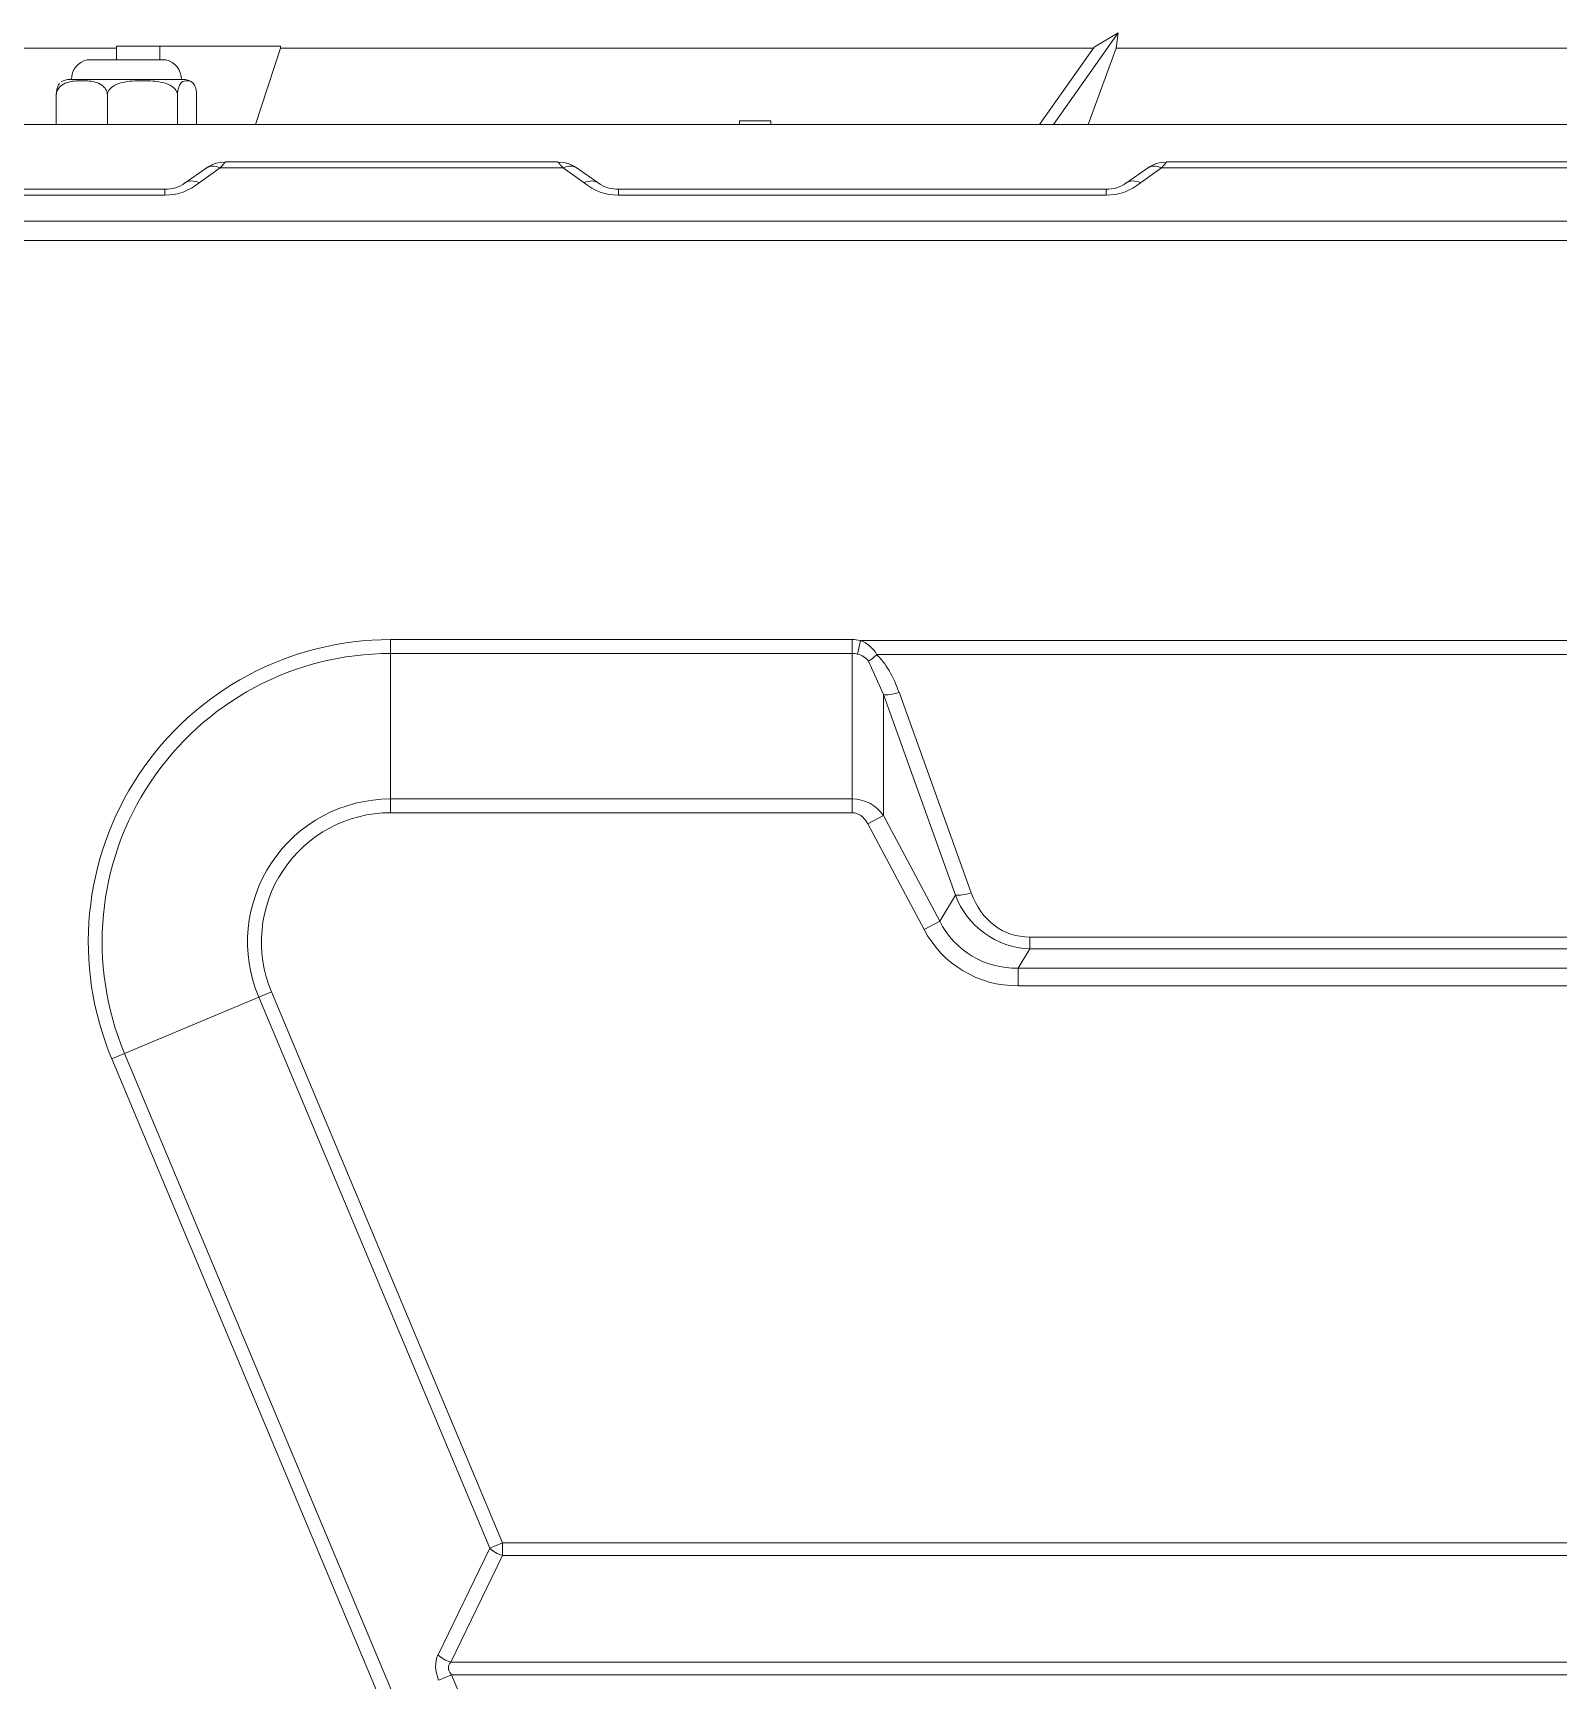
# Model space of a CAD drawing. Header units: millimetres. Extents: x 113490 to 142599, y -20467 to 115.
# Drawn here: x 123762.4 to 124151.3, y -6526.7 to -6106.8 of the extents above; entities that cross this region are included whole.
import ezdxf

# ---------------------------------------------------------------- set-up
doc = ezdxf.new("R2010")
doc.units = ezdxf.units.MM
doc.layers.add('DV1_0', color=7, linetype='Continuous')

msp = doc.modelspace()

# ---------------------------------------------------------------- linework, layer by layer
at = {"layer": 'DV1_0', "color": 7, "linetype": 'Continuous', "lineweight": 15}
for p, q in [((124039.11, -6106.81), (124022.59, -6130.18)), ((124033.01, -6110.43), (124039.11, -6106.81)), ((124038.62, -6110.72), (124039.11, -6106.81)), ((123783.71, -6110.72), (123697.1, -6110.72)), ((123796.26, -6113.68), (123776.26, -6113.68)), ((123783.71, -6110.18), (123794.73, -6110.18)), ((123783.71, -6110.18), (123783.71, -6113.68)), ((123794.73, -6110.18), (123794.73, -6113.68)), ((123794.73, -6110.18), (123825.56, -6110.18)), ((123819.2, -6130.18), (123825.5, -6110.72)), ((123825.5, -6110.72), (123825.56, -6110.18)), ((124032.98, -6110.72), (123825.5, -6110.72)), ((124033.01, -6110.43), (124019.05, -6130.18)), ((124031.42, -6130.18), (124038.62, -6110.72)), ((124263.9, -6110.72), (124038.62, -6110.72)), ((123800.76, -6118.68), (123771.76, -6118.68)), ((123768.37, -6122.68), (123768.37, -6130.18)), ((123781.39, -6122.68), (123781.39, -6130.18)), ((123799.28, -6122.68), (123799.28, -6130.18)), ((123804.15, -6122.68), (123804.15, -6130.18)), ((124648.6, -6130.18), (123654.69, -6130.18)), ((123950.52, -6129.18), (123942.52, -6129.18)), ((123942.52, -6129.18), (123942.52, -6130.18)), ((123950.52, -6130.18), (123950.52, -6129.18)), ((123806.57, -6141.28), (123801.19, -6145.05)), ((123806.81, -6141.11), (123806.57, -6141.28)), ((123896.24, -6139.68), (123811.48, -6139.68)), ((123901.15, -6141.28), (123900.91, -6141.11)), ((123906.54, -6145.05), (123901.15, -6141.28)), ((124046.57, -6141.28), (124041.19, -6145.05)), ((124046.81, -6141.11), (124046.57, -6141.28)), ((124251.04, -6139.68), (124051.48, -6139.68)), ((123796.02, -6146.68), (123671.7, -6146.68)), ((124036.02, -6146.68), (123911.7, -6146.68))]:
    msp.add_line(p, q, dxfattribs=at)
at = {"layer": 'DV1_0', "color": 7, "linetype": 'Continuous', "lineweight": 20}
for p, q in [((123810.15, -6141.22), (123804.77, -6144.99)), ((123897.57, -6141.22), (123810.15, -6141.22)), ((123902.96, -6144.99), (123897.57, -6141.22)), ((124050.15, -6141.22), (124044.77, -6144.99)), ((124252.37, -6141.22), (124050.15, -6141.22)), ((123796.02, -6146.68), (123796.02, -6148.14)), ((123911.7, -6146.68), (123911.7, -6148.14)), ((124036.02, -6146.68), (124036.02, -6148.14)), ((123796.02, -6148.14), (123671.7, -6148.14)), ((124036.02, -6148.14), (123911.7, -6148.14)), ((123593.64, -6154.76), (124708.88, -6154.76)), ((123593.64, -6159.73), (124708.88, -6159.73)), ((123853.6, -6261.47), (123971.28, -6261.47)), ((123853.6, -6265.01), (123853.6, -6261.47)), ((123853.6, -6302.08), (123853.6, -6265.01)), ((123853.6, -6265.01), (123971.28, -6265.01)), ((123971.28, -6261.47), (123971.28, -6265.01)), ((123971.28, -6265.01), (123971.28, -6302.08)), ((123972.68, -6265.18), (123973.38, -6261.68)), ((123973.38, -6261.68), (124329.14, -6261.68)), ((123975.48, -6266.98), (123979.26, -6275.5)), ((123977.58, -6265.31), (124324.94, -6265.31)), ((123979.26, -6275.5), (123979.26, -6306.3)), ((123979.26, -6275.5), (123997.64, -6326.6)), ((123983.26, -6274.91), (124001.64, -6326.01)), ((123853.6, -6302.08), (123971.28, -6302.08)), ((123853.6, -6305.61), (123853.6, -6302.08)), ((123971.28, -6305.61), (123971.28, -6302.08)), ((123853.6, -6305.61), (123971.28, -6305.61)), ((123975.27, -6308.43), (123979.26, -6306.3)), ((123979.26, -6306.3), (123993.6, -6333.22)), ((123975.27, -6308.43), (123989.61, -6335.35)), ((123993.6, -6333.22), (123997.64, -6326.6)), ((123989.61, -6335.35), (123993.6, -6333.22)), ((124013.6, -6345.2), (124016.58, -6340.3)), ((124016.58, -6337.31), (124285.94, -6337.31)), ((124016.58, -6340.3), (124016.58, -6337.31)), ((124016.58, -6340.3), (124285.94, -6340.3)), ((124013.6, -6345.2), (124288.93, -6345.2)), ((124013.6, -6349.73), (124013.6, -6345.2)), ((123819.97, -6352.64), (123785.78, -6366.98)), ((123823.23, -6351.28), (123819.97, -6352.64)), ((123878.87, -6493.1), (123819.97, -6352.64)), ((123882.13, -6491.73), (123823.23, -6351.28)), ((124013.6, -6349.73), (124288.93, -6349.73)), ((123785.78, -6366.98), (123782.52, -6368.35)), ((124057.33, -7023.69), (123782.52, -6368.35)), ((124060.59, -7022.32), (123785.78, -6366.98)), ((123882.13, -6491.73), (123878.87, -6493.1)), ((123882.13, -6491.73), (124420.39, -6491.73)), ((123882.13, -6494.93), (123882.13, -6491.73)), ((123865.69, -6520.32), (123878.87, -6493.1)), ((123868.95, -6522.15), (123882.13, -6494.93)), ((123882.13, -6494.93), (124420.39, -6494.93)), ((123869.12, -6525.35), (123865.86, -6526.72)), ((123868.95, -6522.15), (124433.57, -6522.15)), ((123869.12, -6525.35), (124433.4, -6525.35)), ((123943.08, -6701.73), (123869.12, -6525.35))]:
    msp.add_line(p, q, dxfattribs=at)
at = {"layer": 'DV1_0', "color": 7, "linetype": 'Continuous', "lineweight": 15}
for centre, radius, start, end in [((123777.26, -6118.58), 5, 101.5251, 181.1553), ((123795.26, -6118.58), 5, 358.8447, 78.4749), ((123771.76, -6122.68), 4, 90, 122.0782), ((123800.76, -6122.68), 4, 57.922, 90), ((123811.48, -6147.99), 8.31, 106.9484, 125), ((123810.68, -6144.96), 5.18, 82.4063, 109.1972), ((123897.04, -6144.96), 5.18, 70.8028, 97.5937), ((123896.24, -6147.99), 8.31, 55, 73.0515), ((124051.48, -6147.99), 8.31, 106.9484, 125), ((124050.68, -6144.96), 5.18, 82.4063, 109.1972), ((123796.02, -6137.68), 9, 270, 305), ((123911.7, -6137.68), 9, 235, 270), ((124036.02, -6137.68), 9, 270, 305)]:
    msp.add_arc(centre, radius, start, end, dxfattribs=at)
at = {"layer": 'DV1_0', "color": 7, "linetype": 'Continuous', "lineweight": 20}
for centre, radius, start, end in [((123796.23, -6135), 13.14, 269.1115, 310.5333), ((123911.5, -6135), 13.14, 229.4667, 270.8885), ((124036.23, -6135), 13.14, 269.1115, 310.5333), ((123853.6, -6338.54), 77.07, 90, 202.75), ((123853.6, -6338.54), 73.54, 90, 202.75), ((123971.27, -6272.17), 10.7, 78.6283, 89.9781), ((123971.27, -6270.77), 5.76, 75.8423, 89.9426), ((123970.51, -6269.25), 8.09, 29.1013, 69.2139), ((123971.5, -6270.1), 5.06, 38.1838, 76.5434), ((123853.6, -6338.54), 36.46, 90, 202.75), ((123971.19, -6311.89), 9.82, 34.7293, 89.5286), ((123853.6, -6338.54), 32.93, 90, 202.75), ((124017.26, -6319.42), 20.89, 200.0927, 268.1286), ((124013.34, -6322.96), 26.77, 207.5641, 270.5386), ((124012.89, -6323.71), 21.5, 206.2554, 271.8867)]:
    msp.add_arc(centre, radius, start, end, dxfattribs=at)
at = {"layer": 'DV1_0', "color": 7, "linetype": 'Continuous', "lineweight": 15}
for centre, major_axis, start_param, end_param in [((123810.15, -6146.39), (-3.58, 5.11), 5.458935, 6.283185), ((123897.57, -6146.39), (3.58, 5.11), 0, 0.82425), ((124050.15, -6146.39), (-3.58, 5.11), 5.458935, 6.283185), ((123804.77, -6150.16), (-3.58, 5.11), 5.458935, 6.283185), ((123902.96, -6150.16), (3.58, 5.11), 0, 0.82425), ((124044.77, -6150.16), (-3.58, 5.11), 5.458935, 6.283185)]:
    msp.add_ellipse(centre, major_axis=major_axis, ratio=0.647809, start_param=start_param, end_param=end_param, dxfattribs=at)
at = {"layer": 'DV1_0', "color": 7, "linetype": 'Continuous', "lineweight": 20}
for centre, major_axis, ratio, start_param, end_param in [((123977.58, -6263.77), (-3.48, -3.59), 0.220719, 0.717909, 1.347194), ((123971.32, -6293.69), (-0.05, 31.28), 0.477729, 5.355274, 5.847767), ((123983.26, -6273.37), (-4.7, -1.69), 0.292381, 0.461167, 1.46601), ((123971.28, -6312.67), (-0.01, 7.06), 0.707338, 5.356674, 6.282449), ((124001.64, -6324.47), (-4.7, -1.69), 0.292381, 0.461166, 1.466009), ((124021.36, -6311.34), (10.92, 24.7), 0.734557, 2.48522, 3.455755), ((123882.13, -6491.73), (4.5, -2.18), 0.600003, 4.2257, 4.995183), ((123876.68, -6526.71), (-10.61, 7.07), 0.665415, 0.091279, 0.78667), ((123868.95, -6518.95), (4.5, -2.18), 0.600003, 4.2257, 4.995183)]:
    msp.add_ellipse(centre, major_axis=major_axis, ratio=ratio, start_param=start_param, end_param=end_param, dxfattribs=at)
at = {"layer": 'DV1_0', "color": 7, "linetype": 'Continuous', "lineweight": 15}
for points, knots in [([(123768.37, -6122.68), (123768.37, -6122.22), (123768.48, -6121.78), (123768.85, -6121.03), (123769.1, -6120.72), (123769.9, -6119.97), (123770.51, -6119.67), (123772.36, -6119.06), (123773.62, -6118.98), (123775.52, -6118.98), (123776.15, -6119.01), (123777.41, -6119.15), (123778.05, -6119.27), (123779.28, -6119.68), (123779.88, -6119.98), (123780.68, -6120.74), (123780.92, -6121.04), (123781.28, -6121.78), (123781.39, -6122.22), (123781.39, -6122.68)], [0, 0, 0, 0, 0.0625, 0.0625, 0.125, 0.125, 0.25, 0.25, 0.5, 0.5, 0.625, 0.625, 0.75, 0.75, 0.875, 0.875, 0.9375, 0.9375, 1, 1, 1, 1]), ([(123769.21, -6119.66), (123769.04, -6119.85), (123768.88, -6120.11), (123768.64, -6120.74), (123768.55, -6121.04), (123768.41, -6121.78), (123768.37, -6122.22), (123768.37, -6122.68)], [0.7826169, 0.7826169, 0.7826169, 0.7826169, 0.875, 0.875, 0.9375, 0.9375, 1, 1, 1, 1]), ([(123781.39, -6122.68), (123781.39, -6122.23), (123781.55, -6121.78), (123782.05, -6121.04), (123782.39, -6120.73), (123783.47, -6119.98), (123784.31, -6119.68), (123786, -6119.27), (123786.87, -6119.15), (123788.6, -6119.01), (123789.47, -6118.98), (123791.21, -6118.98), (123792.08, -6119.01), (123793.81, -6119.15), (123794.68, -6119.27), (123796.37, -6119.68), (123797.21, -6119.98), (123798.3, -6120.73), (123798.63, -6121.04), (123799.13, -6121.79), (123799.28, -6122.23), (123799.28, -6122.68)], [0, 0, 0, 0, 0.0625, 0.0625, 0.125, 0.125, 0.25, 0.25, 0.375, 0.375, 0.5, 0.5, 0.625, 0.625, 0.75, 0.75, 0.875, 0.875, 0.9375, 0.9375, 1, 1, 1, 1]), ([(123799.28, -6122.68), (123799.28, -6122.22), (123799.33, -6121.78), (123799.46, -6121.03), (123799.56, -6120.72), (123799.85, -6119.97), (123800.08, -6119.67), (123800.77, -6119.06), (123801.25, -6118.98), (123801.96, -6118.98), (123802.19, -6119.01), (123802.66, -6119.15), (123802.9, -6119.27), (123803.36, -6119.68), (123803.59, -6119.98), (123803.88, -6120.74), (123803.97, -6121.04), (123804.11, -6121.78), (123804.15, -6122.22), (123804.15, -6122.68)], [0, 0, 0, 0, 0.0625, 0.0625, 0.125, 0.125, 0.25, 0.25, 0.5, 0.5, 0.625, 0.625, 0.75, 0.75, 0.875, 0.875, 0.9375, 0.9375, 1, 1, 1, 1]), ([(123811.48, -6139.68), (123811.48, -6139.68), (123811.48, -6139.68), (123811.48, -6139.68), (123811.47, -6139.69), (123811.46, -6139.7), (123811.45, -6139.72), (123811.43, -6139.75), (123811.4, -6139.78), (123811.38, -6139.8), (123811.37, -6139.82)], [0, 0, 0, 0, 0.0225374, 0.045499, 0.0704143, 0.098741, 0.1307989, 0.1673281, 0.2070826, 0.2462765, 0.2462765, 0.2462765, 0.2462765]), ([(123896.35, -6139.82), (123896.34, -6139.81), (123896.32, -6139.78), (123896.29, -6139.75), (123896.27, -6139.72), (123896.26, -6139.7), (123896.25, -6139.69), (123896.25, -6139.68), (123896.24, -6139.68), (123896.24, -6139.68), (123896.24, -6139.68)], [0.7510552, 0.7510552, 0.7510552, 0.7510552, 0.7916124, 0.8314593, 0.8682647, 0.9005811, 0.9291259, 0.9542346, 0.9772576, 1, 1, 1, 1]), ([(124051.48, -6139.68), (124051.48, -6139.68), (124051.48, -6139.68), (124051.48, -6139.68), (124051.47, -6139.69), (124051.46, -6139.7), (124051.45, -6139.72), (124051.43, -6139.75), (124051.4, -6139.78), (124051.38, -6139.8), (124051.37, -6139.82)], [0, 0, 0, 0, 0.0225374, 0.045499, 0.0704143, 0.098741, 0.1307989, 0.1673281, 0.2070826, 0.2462765, 0.2462765, 0.2462765, 0.2462765])]:
    msp.add_open_spline(points, degree=3, knots=knots, dxfattribs=at)
at = {"layer": 'DV1_0', "color": 7, "linetype": 'Continuous', "lineweight": 20}
for points, knots in [([(123811.37, -6139.82), (123811.37, -6139.82), (123811.36, -6139.83), (123811.33, -6139.87), (123811.29, -6139.92), (123811.25, -6139.98), (123811.2, -6140.04), (123811.14, -6140.1), (123811.09, -6140.17), (123811.03, -6140.24), (123810.97, -6140.31), (123810.9, -6140.39), (123810.82, -6140.48), (123810.75, -6140.56), (123810.66, -6140.66), (123810.57, -6140.76), (123810.48, -6140.86), (123810.38, -6140.98), (123810.27, -6141.09), (123810.19, -6141.18), (123810.15, -6141.22)], [0.2462765, 0.2462765, 0.2462765, 0.2462765, 0.2478008, 0.2893055, 0.3313105, 0.3725388, 0.4126164, 0.4523133, 0.4921019, 0.5323136, 0.5732018, 0.614975, 0.657814, 0.7018833, 0.7473363, 0.7943249, 0.8429799, 0.8935078, 0.9458807, 1, 1, 1, 1]), ([(123897.57, -6141.22), (123897.53, -6141.18), (123897.45, -6141.09), (123897.35, -6140.98), (123897.24, -6140.86), (123897.15, -6140.76), (123897.06, -6140.66), (123896.98, -6140.56), (123896.9, -6140.48), (123896.83, -6140.39), (123896.76, -6140.31), (123896.69, -6140.24), (123896.64, -6140.17), (123896.58, -6140.1), (123896.53, -6140.04), (123896.48, -6139.98), (123896.43, -6139.92), (123896.39, -6139.87), (123896.36, -6139.84), (123896.35, -6139.82), (123896.35, -6139.82)], [0, 0, 0, 0, 0.0543595, 0.1067072, 0.1570729, 0.2056296, 0.252514, 0.2978724, 0.3418516, 0.3846049, 0.4262954, 0.4671026, 0.5072332, 0.5469375, 0.5865442, 0.6265138, 0.6676215, 0.7095311, 0.7509673, 0.7510552, 0.7510552, 0.7510552, 0.7510552]), ([(124051.37, -6139.82), (124051.37, -6139.82), (124051.36, -6139.83), (124051.33, -6139.87), (124051.29, -6139.92), (124051.25, -6139.98), (124051.2, -6140.04), (124051.14, -6140.1), (124051.09, -6140.17), (124051.03, -6140.24), (124050.97, -6140.31), (124050.9, -6140.39), (124050.82, -6140.48), (124050.75, -6140.56), (124050.66, -6140.66), (124050.57, -6140.76), (124050.48, -6140.86), (124050.38, -6140.98), (124050.27, -6141.09), (124050.19, -6141.18), (124050.15, -6141.22)], [0.2462765, 0.2462765, 0.2462765, 0.2462765, 0.2478008, 0.2893055, 0.3313105, 0.3725388, 0.4126164, 0.4523133, 0.4921019, 0.5323136, 0.5732018, 0.614975, 0.657814, 0.7018833, 0.7473363, 0.7943249, 0.8429799, 0.8935078, 0.9458807, 1, 1, 1, 1]), ([(123869.12, -6525.35), (123869.02, -6525.23), (123868.84, -6525), (123868.63, -6524.65), (123868.48, -6524.32), (123868.38, -6523.99), (123868.33, -6523.68), (123868.34, -6523.37), (123868.39, -6523.07), (123868.5, -6522.77), (123868.68, -6522.45), (123868.85, -6522.25), (123868.95, -6522.15)], [0, 0, 0, 0, 0.110169, 0.212602, 0.309753, 0.403013, 0.494121, 0.584543, 0.676672, 0.773904, 0.880334, 1, 1, 1, 1])]:
    msp.add_open_spline(points, degree=3, knots=knots, dxfattribs=at)

doc.saveas('drawing.dxf')
